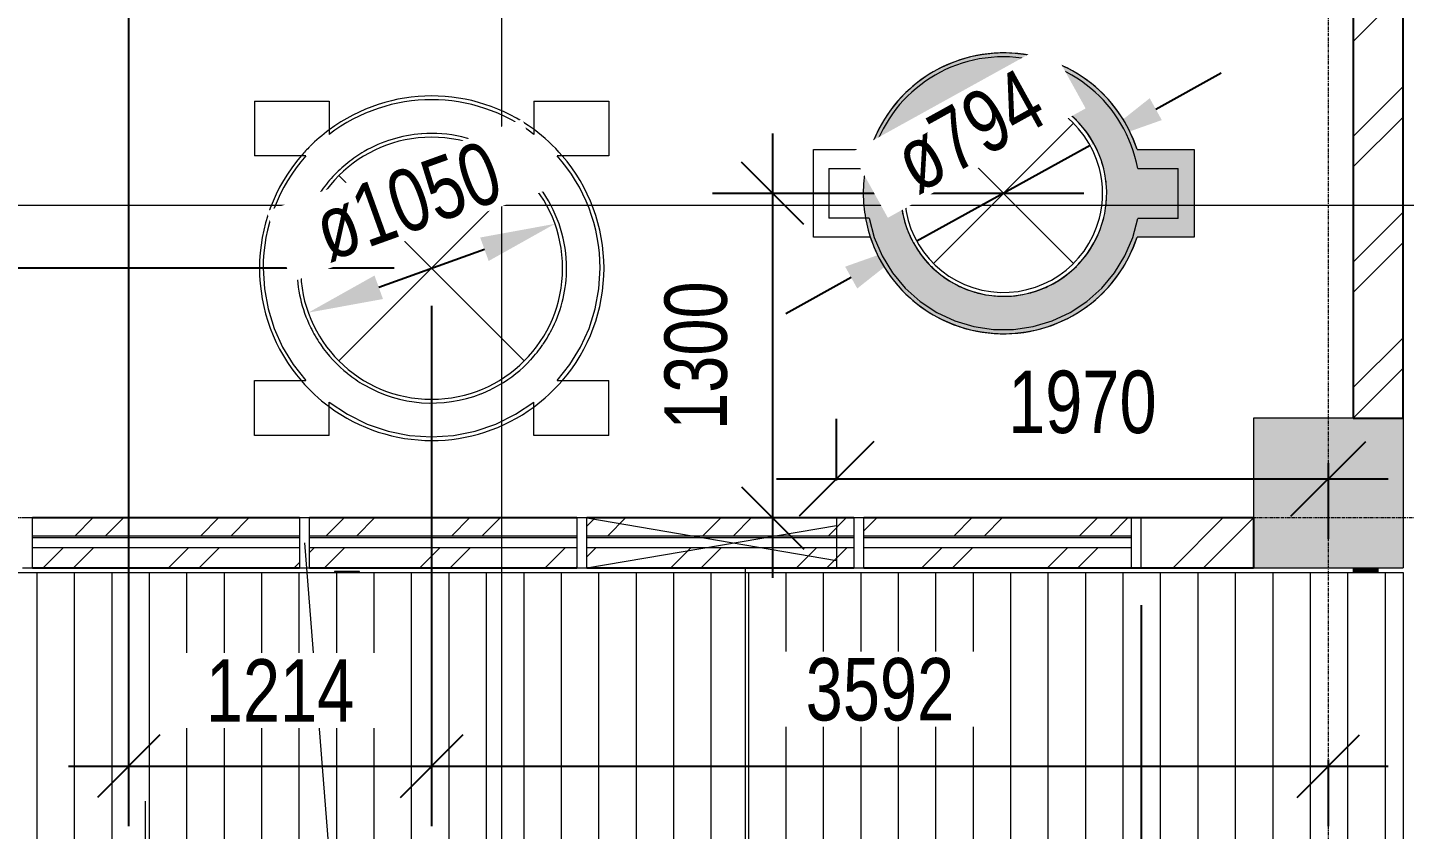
# Model space of a CAD drawing. Header units: millimetres. Extents: x -29259 to 87313, y -139821 to 46728.
# Drawn here: x 6414 to 11929, y -40284 to -37072 of the extents above; entities that cross this region are included whole.
import ezdxf

# ---------------------------------------------------------------- set-up
doc = ezdxf.new("R2010")
doc.units = ezdxf.units.MM
doc.linetypes.add('Grid Line', pattern=[22.225, 12.7, -3.175, 3.175, -3.175])
doc.linetypes.add('Hidden', pattern=[7.14375, 4.7625, -2.38125])
for name, color, linetype, lineweight in [('A-ANNO-DIMS', 211, 'Continuous', 9), ('A-DETL-THIN', 151, 'Continuous', 9), ('A-FLOR', 192, 'Continuous', 9), ('A-GLAZ', 151, 'Continuous', 9), ('A-GLAZ-IDEN', 152, 'Continuous', 9), ('A-ROOF', 132, 'Continuous', 9), ('A-ROOF-PATT', 132, 'Continuous', 9), ('A-WALL', 113, 'Continuous', 18), ('A-WALL-PATT', 111, 'Continuous', 18), ('G-ANNO-SYMB', 111, 'Continuous', 9), ('G-ANNO-TEXT', 231, 'Continuous', 9), ('S-BEAM', 12, 'Continuous', 9), ('S-COLS', 52, 'Continuous', 18), ('S-GRID', 8, 'Continuous', 9)]:
    doc.layers.add(name, color=color, linetype=linetype, lineweight=lineweight)
doc.styles.add('Century Gothic_1', font='GOTHIC.TTF', dxfattribs={"width": 0.8, "height": 250})
doc.dimstyles.new('Diagonal_-_2_5mm_Century_Gothic', dxfattribs={"dimscale": 304.8, "dimtxt": 261.042067, "dimasz": 0.984252, "dimexe": 0.787402, "dimexo": 0.492126, "dimgap": 0.574147, "dimtad": 1, "dimdec": 0, "dimzin": 0, "dimdsep": 46, "dimtxsty": 'Century Gothic_1', "dimblk1": 'OBLIQUE', "dimblk2": 'OBLIQUE', "dimsah": 1, "dimcen": 0.09, "dimdle": 0.787402, "dimazin": 0, "dimtfac": 1, "dimtdec": 4, "dimtix": 1, "dimtmove": 0, "dimatfit": 3, "dimfxl": 1, "dimtvp": 1, "dimtfill": 1, "dimtolj": 1, "dimtzin": 0, "dimarcsym": 2})
doc.dimstyles.new('Diagonal_-_2_5mm_Century_Gothic__T', dxfattribs={"dimscale": 304.8, "dimtxt": 261.042067, "dimasz": 0.82021, "dimexe": 0.787402, "dimexo": 0.492126, "dimgap": 0.574147, "dimtad": 1, "dimdec": 0, "dimzin": 0, "dimdsep": 46, "dimtxsty": 'Century Gothic_1', "dimblk1": 'OBLIQUE', "dimblk2": 'OBLIQUE', "dimsah": 1, "dimcen": 0.09, "dimdle": 0.787402, "dimazin": 0, "dimtfac": 1, "dimtdec": 4, "dimtix": 1, "dimtmove": 0, "dimatfit": 3, "dimfxl": 1, "dimtvp": 1, "dimtfill": 1, "dimtolj": 1, "dimtzin": 0, "dimarcsym": 2})
doc.dimstyles.new('Diameter_-_2_5mm_Century_Gothic', dxfattribs={"dimscale": 304.8, "dimtxt": 261.042067, "dimasz": 0.984252, "dimexe": 0.787402, "dimexo": 0, "dimgap": 0.492126, "dimtad": 1, "dimjust": 3, "dimdec": 0, "dimzin": 0, "dimdsep": 46, "dimtxsty": 'Century Gothic_1', "dimsah": 1, "dimcen": 0.09, "dimdle": 0.787402, "dimazin": 0, "dimtfac": 1, "dimtdec": 4, "dimtix": 1, "dimtmove": 0, "dimatfit": 2, "dimfxl": 1, "dimtvp": 1, "dimtfill": 1, "dimtolj": 1, "dimtzin": 0, "dimarcsym": 2})
pattern_1 = [(45, (-2376.15, -39035.9), (-251.447, 251.447), []), (45, (-2376.15, -38654.9), (-251.447, 251.447), [])]

# ---------------------------------------------------------------- blocks, each defined once
blk = doc.blocks.new('B - ISMB200-1419267-SECOND FLOOR PLAN')
at = {"layer": 'S-BEAM', "color": 250}
for p, q in [((14099.1, -200), (14099.1, -200.3)), ((14099.1, -200.3), (14099.1, -218)), ((14103.8, -200.9), (14136.7, -201.5)), ((14146.2, -202.8), (14146.2, -218)), ((14151.9, -218), (14151.9, -202.8)), ((14161.4, -201.5), (14194.3, -200.9)), ((14199.1, -200.3), (14199.1, -200)), ((14199.1, -218), (14199.1, -200.3))]:
    blk.add_line(p, q, dxfattribs=at)
for centre, major_axis, start_param, end_param in [((14104.6, -200.3), (-5.5, 0), 0, 1.43117), ((14135.2, -202.8), (11, 0), 0, 1.43117), ((14162.9, -202.8), (-11, 0), 4.852015, 6.283185), ((14193.6, -200.3), (5.5, 0), 4.852015, 6.283185)]:
    blk.add_ellipse(centre, major_axis=major_axis, ratio=0.121853, start_param=start_param, end_param=end_param, dxfattribs=at)
blk = doc.blocks.new('B - ISMB200-1419284-SECOND FLOOR PLAN')
at = {"layer": 'S-BEAM', "color": 250}
for p, q in [((10120, -214.9), (10020, -214.9)), ((10020, -214.9), (10020, -215.2)), ((10020, -215.2), (10020, -218)), ((10024.8, -215.8), (10057.7, -216.3)), ((10082.4, -216.3), (10115.3, -215.8)), ((10120, -215.2), (10120, -214.9)), ((10120, -218), (10120, -215.2))]:
    blk.add_line(p, q, dxfattribs=at)
for centre, major_axis, start_param, end_param in [((10025.5, -215.2), (5.5, 0), 3.141593, 4.572763), ((10056.2, -217.6), (11, 0), 0, 1.43117), ((10083.9, -217.6), (-11, 0), 4.852015, 6.283185), ((10114.5, -215.2), (5.5, 0), 4.852015, 6.283185)]:
    blk.add_ellipse(centre, major_axis=major_axis, ratio=0.114559, start_param=start_param, end_param=end_param, dxfattribs=at)
blk = doc.blocks.new('Roaster Building_ST_RVT2022_detached_rvt-1-SECOND FLOOR PLAN')
at = {"layer": 'S-COLS', "lineweight": 5}
blk.add_hatch(color=8, dxfattribs=at).paths.add_polyline_path([(14285.1, -200), (14300, -200), (14300, 400), (13700, 400), (13700, -200), (14083.7, -200)])
at = {"layer": 'A-FLOR', "color": 47}
for start, end in [(92.4969, 96.6418), (82.5047, 86.7705), (112.4811, 116.4126), (102.489, 106.5212), (72.5922, 76.905), (62.5205, 67.0438), (132.4654, 136.2626), (122.5136, 126.3223), (52.5283, 57.186), (42.7399, 47.3307), (142.4575, 146.2597), (32.5441, 37.4774), (152.4496, 156.3818), (22.5668, 27.5504), (162.484, 166.8788), (12.5461, 17.516), (172.5047, 177.4746), (2.5254, 7.4953), (182.5254, 187.4953), (352.5047, 357.4746), (193.1212, 197.516), (342.484, 347.4539), (203.6182, 207.5504), (332.4496, 336.3257), (336.4828, 337.4332), (213.7403, 217.5425), (322.5226, 327.4559), (223.7374, 227.5346), (312.6693, 317.4638), (233.6777, 237.5182), (302.814, 307.4717), (243.5874, 247.5189), (253.4788, 257.511), (263.3582, 267.5031), (273.2295, 277.4953), (283.095, 287.3829), (292.9562, 297.4795)]:
    blk.add_arc((12700, 1300), 412.5, start, end, dxfattribs=at)
at = {"layer": 'A-WALL', "color": 250, "lineweight": 9}
for p, q in [((11937.5, 1475), (12165.4, 1475)), ((11937.5, 1125), (11937.5, 1475)), ((13234.6, 1475), (13462.5, 1475)), ((13462.5, 1475), (13462.5, 1125)), ((12165.4, 1125), (11937.5, 1125)), ((13462.5, 1125), (13234.6, 1125))]:
    blk.add_line(p, q, dxfattribs=at)
for centre, radius, start, end in [((12700, 1300), 562.5, 18.1262, 161.8738), ((10409, 1000), 690, 53.5764, 126.5554), ((10409, 1000), 690, 139.208, 180), ((10409, 1000), 690, 360, 40.792), ((12700, 1300), 562.5, 198.1262, 341.8738), ((10409, 1000), 690, 180, 220.8096), ((10409, 1000), 690, 319.1865, 360), ((10409, 1000), 690, 233.4446, 306.4236)]:
    blk.add_arc(centre, radius, start, end, dxfattribs=at)
at = {"layer": 'A-WALL', "color": 47, "lineweight": 9}
for centre, radius, start, end in [((12700, 1300), 412.5, 45.1435, 154.8973), ((10409, 1000), 690, 126.5554, 134.9482), ((10409, 1000), 690, 40.792, 53.5764), ((12700, 1300), 412.5, 25.1027, 45.0711), ((10409, 1000), 540, 94.2857, 120), ((10409, 1000), 540, 60, 94.2446), ((10409, 1000), 690, 135, 139.208), ((10409, 1000), 540, 120.1402, 128.4888), ((10409, 1000), 540, 42.8571, 59.9779), ((12700, 1300), 412.5, 154.8973, 205.1027), ((12700, 1300), 412.5, 336.3648, 25.1027), ((10409, 1000), 540, 128.5714, 137.1429), ((10409, 1000), 540, 137.1429, 145.6947), ((10409, 1000), 540, 34.3892, 42.7607), ((10409, 1000), 540, 145.7143, 180), ((10409, 1000), 540, 0, 34.2857), ((12700, 1300), 412.5, 205.1027, 314.8401), ((12700, 1300), 412.5, 314.9289, 334.8973), ((12700, 1300), 412.5, 334.8973, 336.273), ((10409, 1000), 540, 180.0103, 205.9514), ((10409, 1000), 540, 333.9667, 359.9897), ((10409, 1000), 540, 206.0552, 214.2857), ((10409, 1000), 540, 325.7143, 333.9448), ((10409, 1000), 540, 214.3213, 231.4286), ((10409, 1000), 540, 317.2228, 325.5941), ((10409, 1000), 540, 300, 317.1429), ((10409, 1000), 540, 231.5228, 239.9542), ((10409, 1000), 690, 220.8096, 233.4446), ((10409, 1000), 540, 240, 291.4286), ((10409, 1000), 540, 291.488, 299.9238), ((10409, 1000), 690, 306.4236, 319.1865)]:
    blk.add_arc(centre, radius, start, end, dxfattribs=at)
at = {"layer": 'S-COLS', "color": 250, "lineweight": 9}
for p, q in [((14300, 400), (13700, 400)), ((13700, 400), (13700, -200)), ((14300, 400), (14300, -200)), ((13700, -200), (14300, -200))]:
    blk.add_line(p, q, dxfattribs=at)
at = {"layer": 'S-BEAM', "color": 250, "lineweight": 9}
for name in ['B - ISMB200-1419284-SECOND FLOOR PLAN', 'B - ISMB200-1419267-SECOND FLOOR PLAN']:
    blk.add_blockref(name, (0, 0), dxfattribs=at)
blk = doc.blocks.new('B - ISMB200-V1-SECOND FLOOR PLAN')
at = {"layer": 'S-BEAM', "lineweight": 18}
for points in [[(14099.1, -218), (14103.8, -218), (14103.8, -200.9), (14099.1, -200.3), (14099.1, -210.4)], [(14103.8, -218), (14136.7, -218), (14136.7, -201.5), (14103.8, -201.6), (14103.8, -210.4)], [(14146.2, -218), (14145.9, -202.5), (14141.6, -201.7), (14136.7, -201.7), (14136.7, -218), (14145.9, -218)], [(14161.4, -218), (14161.4, -201.5), (14151.9, -202.8), (14152.2, -218), (14161.4, -218)], [(14194.3, -218), (14194.3, -200.9), (14161.4, -201.5), (14161.4, -218)], [(14198.9, -218), (14199.1, -218), (14198.4, -200.6), (14194.3, -200.9), (14194.3, -218), (14198.9, -218)]]:
    blk.add_hatch(color=130, dxfattribs=at).paths.add_polyline_path(points)
h = blk.add_hatch(color=130, dxfattribs=at)
h.paths.add_polyline_path([(14151.9, -218), (14151.9, -202.8), (14146.2, -202.8), (14146.2, -218), (14150.8, -218)])
h.paths.add_polyline_path([(14136.7, -201.5), (14194.3, -200.9), (14199.1, -200), (14103.8, -200.9)])
at = {"layer": 'S-BEAM', "color": 255, "lineweight": 18}
for p, q in [((14099.1, -200), (14099.1, -200.3)), ((14099.1, -200.3), (14099.1, -218)), ((14103.8, -200.9), (14136.7, -201.5)), ((14146.2, -202.8), (14146.2, -218)), ((14151.9, -218), (14151.9, -202.8)), ((14161.4, -201.5), (14194.3, -200.9)), ((14199.1, -200.3), (14199.1, -200)), ((14199.1, -218), (14199.1, -200.3))]:
    blk.add_line(p, q, dxfattribs=at)
for centre, major_axis, start_param, end_param in [((14104.6, -200.3), (-5.5, 0), 0, 1.43117), ((14135.2, -202.8), (11, 0), 0, 1.43117), ((14162.9, -202.8), (-11, 0), 4.852015, 6.283185), ((14193.6, -200.3), (5.5, 0), 4.852015, 6.283185)]:
    blk.add_ellipse(centre, major_axis=major_axis, ratio=0.121853, start_param=start_param, end_param=end_param, dxfattribs=at)
blk = doc.blocks.new('Roaster Building_ST_RVT2022 _SST__rvt-1-SECOND FLOOR PLAN')
at = {"layer": 'A-FLOR', "lineweight": 5}
h = blk.add_hatch(color=10, dxfattribs=at)
h.paths.add_polyline_path([(12674.2, 889.1), (12674.2, 889.8), (12671.6, 889.1)])
h.paths.add_polyline_path([(12723.1, 889.5), (12749.4, 891.4), (12740.3, 891), (12733.3, 890.4)])
h.paths.add_polyline_path([(12793.1, 899.5), (12817.8, 905.6), (12811.6, 904.5), (12800.5, 901.5)])
h.paths.add_polyline_path([(12860.3, 921.4), (12881.9, 930.6), (12877.7, 929.4), (12870.4, 926)])
h.paths.add_polyline_path([(12922.8, 954.4), (12941.6, 966.3), (12941.6, 967.5), (12933.5, 961.9)])
h.paths.add_polyline_path([(12978.7, 997.6), (12996.6, 1014.3), (12994.4, 1013.2), (12985.5, 1004.4)])
h.paths.add_polyline_path([(13026.4, 1049.7), (13040.1, 1067.3), (13039.3, 1068.1), (13027.8, 1051.8)])
h.paths.add_polyline_path([(13064.7, 1109.7), (13074.2, 1126.9), (13076.5, 1135), (13070.7, 1122.7)])
h.paths.add_polyline_path([(13092.2, 1176.2), (13098.3, 1192.8), (13098.3, 1198.9), (13094.5, 1184.5)])
h.paths.add_polyline_path([(13107.8, 1246.3), (13110.9, 1266.2), (13110.9, 1281.9), (13108.1, 1249.6)])
h.paths.add_polyline_path([(13110.9, 1318.1), (13110.1, 1340.8), (13107.8, 1353.7), (13109.6, 1333.5)])
h.paths.add_polyline_path([(13101.5, 1389.3), (13097.9, 1408.4), (13094.5, 1415.5), (13098.7, 1399.8)])
h.paths.add_polyline_path([(13079.8, 1457.8), (13072.4, 1477), (13064.7, 1490.3), (13077.3, 1463.3)])
h.paths.add_polyline_path([(13046.7, 1521.2), (13034.5, 1540.5), (13034.5, 1538.7), (13046.1, 1522.1)])
h.paths.add_polyline_path([(13003.1, 1578), (12990.8, 1592), (12989.1, 1592), (13002.1, 1579.1)])
h.paths.add_polyline_path([(12950.3, 1626.4), (12935, 1638.3), (12936.3, 1636.2), (12944.7, 1630.3)])
h.paths.add_polyline_path([(12889.8, 1664.9), (12872.3, 1674), (12875.6, 1671.5), (12886.5, 1666.4)])
h.paths.add_polyline_path([(12823.6, 1692.3), (12806.5, 1697.7), (12811.6, 1695.5), (12823.5, 1692.3)])
h.paths.add_polyline_path([(12753.7, 1707.8), (12735.9, 1710), (12738.9, 1709.1), (12749.4, 1708.2)])
h.paths.add_polyline_path([(9194, 2195), (9212.3, 2196.5), (9175.7, 2196.5)])
h.paths.add_polyline_path([(9137.8, 2199.7), (9109.3, 2203.8), (9119, 2201.3)])
h.paths.add_polyline_path([(9250.2, 2199.7), (9269, 2201.3), (9276.2, 2204.1), (9251.2, 2199.9)])
h.paths.add_polyline_path([(9323.1, 2215.2), (9346.4, 2222), (9345.5, 2222.9), (9337.1, 2220)])
h.paths.add_polyline_path([(9064.9, 2215.2), (9039.7, 2222.9), (9049.8, 2219)])
h.paths.add_polyline_path([(9392.5, 2242.5), (9410.5, 2250.5), (9424.8, 2260), (9398.1, 2245.5)])
h.paths.add_polyline_path([(8995.5, 2242.5), (8963.2, 2260), (8977.5, 2250.5), (8992.8, 2243.7)])
h.paths.add_polyline_path([(9456.4, 2281), (9473.2, 2292.1), (9485.4, 2303.5), (9470.7, 2292.1)])
h.paths.add_polyline_path([(8931.6, 2281), (8902.6, 2303.5), (8914.8, 2292.1)])
h.paths.add_polyline_path([(8874.9, 2329.5), (8856.3, 2348.2), (8859.9, 2343.5)])
h.paths.add_polyline_path([(9513.1, 2329.5), (9531.7, 2348.2), (9530.3, 2348.2), (9526, 2343.5)])
h.paths.add_polyline_path([(8827.1, 2386.7), (8810.8, 2410.3), (8814.4, 2403.4), (8824, 2390.7)])
h.paths.add_polyline_path([(9560.9, 2386.7), (9576, 2407.9), (9574.3, 2407.2), (9563.6, 2390.7)])
h.paths.add_polyline_path([(9598.6, 2451), (9608.6, 2470), (9613.6, 2485.1), (9605.3, 2466.2)])
h.paths.add_polyline_path([(8789.4, 2451), (8774.4, 2485.1), (8781.4, 2466.2)])
h.paths.add_polyline_path([(9624.5, 2518), (9631.1, 2538.2), (9631.1, 2544.4), (9629.6, 2538.2)])
h.paths.add_polyline_path([(8763.5, 2518), (8754.1, 2555.2), (8756.9, 2538.2), (8762.8, 2520.3)])
h.paths.add_polyline_path([(8748.6, 2589.4), (8745.4, 2627.7), (8745.4, 2609.1)])
h.paths.add_polyline_path([(9639.4, 2589.4), (9642.6, 2609.1), (9642.6, 2627.7), (9641, 2609.1)])
h.paths.add_polyline_path([(9642.6, 2662.3), (9642.6, 2680.9), (9639.4, 2700.6), (9641.2, 2679.3)])
h.paths.add_polyline_path([(8745.4, 2662.3), (8748.6, 2700.6), (8745.4, 2680.9)])
h.paths.add_polyline_path([(8754.1, 2734.8), (8762.8, 2769.7), (8756.5, 2749.7)])
h.paths.add_polyline_path([(9633.9, 2734.8), (9631.1, 2751.8), (9624.5, 2772), (9631.1, 2745.6)])
h.paths.add_polyline_path([(9613.6, 2804.9), (9608.6, 2820), (9603, 2829.1), (9608.6, 2816.3)])
h.paths.add_polyline_path([(8774.4, 2804.9), (8789.4, 2839), (8779.4, 2820)])
h.paths.add_polyline_path([(9581, 2872.6), (9573.6, 2886.6), (9563.6, 2899.3), (9574.3, 2882.8)])
h.paths.add_polyline_path([(8807, 2872.6), (8824, 2899.3), (8814.4, 2886.6), (8810.8, 2879.7)])
h.paths.add_polyline_path([(8850.1, 2933.6), (8866.7, 2952.8), (8859.9, 2946.5), (8850.4, 2934)])
h.paths.add_polyline_path([(9537.9, 2933.6), (9528.1, 2946.5), (9520.2, 2952.8), (9535.3, 2936.5)])
h.paths.add_polyline_path([(8902.6, 2986.5), (8931.4, 3008.9), (8914.8, 2997.9)])
h.paths.add_polyline_path([(9485.4, 2986.5), (9473.2, 2997.9), (9464.9, 3002.4), (9473.2, 2996)])
h.paths.add_polyline_path([(8963.2, 3030), (8984.4, 3042.6), (8977.5, 3039.5)])
h.paths.add_polyline_path([(9424.8, 3030), (9407.6, 3040.8), (9404.9, 3040.8), (9410.5, 3037.7)])
h.paths.add_polyline_path([(9357.8, 3062.9), (9341.8, 3070), (9323.1, 3074.8), (9357.7, 3062.9)])
h.paths.add_polyline_path([(9030.2, 3062.9), (9064.9, 3074.8), (9046.2, 3070), (9035.8, 3065.4)])
h.paths.add_polyline_path([(9101.7, 3084.3), (9137.8, 3090.3), (9119, 3088.7), (9109.3, 3086.2)])
h.paths.add_polyline_path([(9286.3, 3084.3), (9269, 3088.7), (9259.6, 3088.7), (9278.7, 3085.5)])
h.paths.add_polyline_path([(9175.7, 3093.5), (9212.3, 3093.5), (9194, 3095)])
h.paths.add_polyline_path([(9919.5, 3176), (9924.6, 3176.5), (9924.6, 4425), (9919.5, 4424.5), (9919.5, 3177.5)])
h.paths.add_polyline_path([(7867.5, 3893.7), (7881.2, 3926.1), (7879.8, 3925), (7871.6, 3904.2)])
h.paths.add_polyline_path([(6849.3, 3961.6), (6838.7, 4008), (6840.6, 3993.8)])
h.paths.add_polyline_path([(7890.7, 3961.6), (7899.4, 3993.8), (7899.4, 3999.7), (7898.1, 3993.8)])
h.paths.add_polyline_path([(6834.6, 4038.6), (6831.2, 4084.3), (6831.2, 4064.4)])
h.paths.add_polyline_path([(7905.4, 4038.6), (7908.8, 4064.4), (7908.8, 4084.3), (7907.3, 4064.4)])
h.paths.add_polyline_path([(7908.8, 4115.7), (7908.8, 4135.6), (7905.4, 4161.4), (7907.4, 4134.1)])
h.paths.add_polyline_path([(6831.2, 4115.7), (6834.6, 4161.4), (6831.2, 4135.6)])
h.paths.add_polyline_path([(6838.7, 4192), (6849.3, 4238.4), (6840.6, 4206.2)])
h.paths.add_polyline_path([(7901.3, 4192), (7899.4, 4206.2), (7890.7, 4238.4), (7899.4, 4200.3)])
h.paths.add_polyline_path([(7883.2, 4266.3), (7880.9, 4275), (7880.9, 4272.3)])
h.paths.add_polyline_path([(7852.9, 4340.6), (7850, 4347.4), (7850, 4345.6)])
h.paths.add_polyline_path([(7812.3, 4409.1), (7803.8, 4420.8), (7811.8, 4409.7)])
h.paths.add_polyline_path([(7761.9, 4470.9), (7754.8, 4478.3), (7761.4, 4471.4)])
h.paths.add_polyline_path([(7703.1, 4524.6), (7697.3, 4529.2), (7702.6, 4525)])
h.paths.add_polyline_path([(7636.9, 4569.1), (7632.5, 4571.8), (7636.5, 4569.3)])
h.paths.add_polyline_path([(7565, 4603.4), (7556, 4606.5), (7564.6, 4603.5)])
h.paths.add_polyline_path([(7488.7, 4626.7), (7486.9, 4627.2), (7488.5, 4626.7)])
h.paths.add_polyline_path([(11869.6, 7162.1), (11912.3, 7162.2), (11911.9, 8162), (11909.6, 8162), (11909.5, 7164.9), (10812.4, 7164.9), (10812.4, 7162.1), (11762.3, 7162.1)])
h.paths.add_polyline_path([(8334.5, 9575.7), (8333.3, 9582.1), (8333.3, 9579.7)])
h.paths.add_polyline_path([(8312.4, 9639.2), (8305, 9657.3), (8303.7, 9657.3), (8308.5, 9647.3)])
h.paths.add_polyline_path([(8283.9, 9693.5), (8273.6, 9710), (8259.8, 9727.5), (8276.5, 9703.7)])
h.paths.add_polyline_path([(8246.7, 9744.4), (8240.9, 9750.9), (8244.4, 9746.6)])
h.paths.add_polyline_path([(8119.1, 9990.6), (8144.5, 10002.4), (8152.5, 10009.1), (8138.9, 10001.6)])
at = {"layer": 'A-WALL', "lineweight": 9}
h = blk.add_hatch(color=50, dxfattribs=at)
h.paths.add_polyline_path([(12154.4, 1350.1), (12154.4, 1350.1), (12154.4, 1350.1)])
h.paths.add_polyline_path([(12287.5, 1300), (12293.6, 1370.1), (12310.8, 1436.8), (12342.9, 1505.6), (12381.9, 1562), (12431.5, 1612.5), (12485, 1651.7), (12546.2, 1682.6), (12615.4, 1703.3), (12682.1, 1711.9), (12749.4, 1709.5), (12823.4, 1693.1), (12887, 1667.2), (12945.4, 1631.1), (12997, 1585.8), (13040.4, 1532.5), (13073.5, 1475), (13217, 1475), (13216.4, 1477), (13185.1, 1550.4), (13143.5, 1618.5), (13092.5, 1679.7), (13028, 1736.2), (12965, 1777.6), (12890.5, 1811.9), (12811.6, 1834.6), (12737.8, 1845.3), (12655.7, 1844.8), (12574.6, 1832.1), (12503.8, 1810.8), (12428.5, 1775), (12360.6, 1729), (12305.5, 1679.8), (12254.4, 1618.5), (12212.8, 1550.4), (12181.5, 1477), (12161.3, 1399.9), (12147.5, 1399.9), (12143.7, 1383.3), (12137.5, 1300), (12152, 1300), (12152, 1300), (12271.5, 1300)])
for points in [[(12161.3, 1399.9), (12181.5, 1477), (12212.8, 1550.4), (12254.4, 1618.5), (12305.5, 1679.8), (12369.9, 1736.2), (12431.5, 1776.9), (12503.8, 1810.8), (12580.2, 1833.7), (12659.1, 1845.3), (12738.9, 1845.3), (12819, 1833.4), (12897.5, 1809.2), (12971.4, 1773.6), (13033.5, 1732.5), (13094.3, 1677.5), (13146.2, 1614), (13188.1, 1543.5), (13217, 1475), (13234.6, 1475), (13202.8, 1552.3), (13159.8, 1624), (13106.8, 1688.5), (13044.7, 1744.5), (12975.1, 1790.7), (12894.2, 1827.5), (12815.2, 1850.3), (12736.5, 1861.3), (12652.9, 1860.5), (12570.4, 1847.4), (12490.7, 1822.1), (12415.7, 1785.4), (12341.7, 1733), (12285.2, 1679.8), (12234.1, 1615.2), (12192.5, 1542.7), (12161.3, 1460.7), (12147.5, 1399.9), (12154.4, 1399.9)], [(12736.5, 738.7), (12819.2, 750.3), (12899.3, 774), (12975.1, 809.3), (13044.7, 855.5), (13106.8, 911.5), (13162.9, 981.2), (13203.4, 1049.3), (13234.6, 1125), (13217, 1125), (13216.4, 1122.7), (13185.1, 1049.3), (13143.5, 981.2), (13092.4, 919.9), (13033, 866.7), (12965.1, 822.2), (12890.6, 787.9), (12811.8, 765.1), (12737.7, 754.4), (12655.6, 754.9), (12574.5, 767.7), (12503.7, 789), (12428.3, 824.9), (12360.4, 870.9), (12305.5, 920), (12254.4, 981.3), (12212.8, 1049.3), (12181.5, 1122.7), (12161.1, 1199.9), (12147.5, 1199.9), (12162.2, 1135.2), (12192.5, 1057.3), (12236.9, 981.3), (12285.9, 919.3), (12353.1, 857.9), (12415.7, 814.6), (12493, 777.2), (12570.4, 752.6), (12659.1, 739.4), (12682.1, 739.2)]]:
    blk.add_hatch(color=50, dxfattribs=at).paths.add_polyline_path(points)
at = {"layer": 'A-WALL', "lineweight": 5}
for points in [[(13216.4, 1125), (13217, 1125), (13236.7, 1199.8), (13398.9, 1199.8), (13398.9, 1399.8), (13236.7, 1399.9), (13216.4, 1475), (13073.5, 1475), (13098.3, 1407.2), (13110.9, 1333.5), (13110, 1258.9), (13097.8, 1191.3), (13073.5, 1125), (13212.4, 1125)], [(13398.9, 1125), (13462.5, 1125), (13462.5, 1475), (13217, 1475), (13236.7, 1399.8), (13398.9, 1399.8), (13398.9, 1199.8), (13236.7, 1199.8), (13217, 1125), (13278.3, 1125)]]:
    blk.add_hatch(color=10, dxfattribs=at).paths.add_polyline_path(points)
at = {"layer": 'A-WALL', "lineweight": 9}
h = blk.add_hatch(color=50, dxfattribs=at)
h.paths.add_polyline_path([(12737.7, 754.4), (12738.8, 754.4), (12819, 766.3), (12897.5, 790.5), (12971.5, 826.1), (13033.6, 867.3), (13094.5, 922.4), (13146.4, 985.9), (13188.2, 1056.4), (13216.4, 1125), (13073.5, 1125), (13038.8, 1064.7), (12990.7, 1007.9), (12938.4, 963.7), (12875.6, 927.3), (12815.2, 904.1), (12748.3, 890.4), (12674.2, 888.7), (12604, 899.3), (12539, 920.7), (12478.4, 952.5), (12423.9, 993.9), (12377, 1043.8), (12338.9, 1100.8), (12309.7, 1167.6), (12293.1, 1234.4), (12287.5, 1300), (12152, 1299.9), (12152, 1299.9), (12137.5, 1299.9), (12143.7, 1216.7), (12147.5, 1199.9), (12161.3, 1199.9), (12181.5, 1122.7), (12212.8, 1049.3), (12254.4, 981.3), (12305.5, 920), (12364.9, 866.8), (12431.5, 822.8), (12503.7, 789), (12580.1, 766), (12659.1, 754.4), (12730.5, 754.4)])
h.paths.add_polyline_path([(12154.3, 1249.6), (12154.3, 1249.7), (12154.3, 1249.7)])
at = {"layer": 'S-COLS', "lineweight": 5}
blk.add_hatch(color=8, dxfattribs=at).paths.add_polyline_path([(14285.1, -200), (14300, -200), (14300, 400), (13700, 400), (13700, -200), (14083.7, -200)])
at = {"layer": 'A-FLOR', "color": 255, "lineweight": 18}
for start, end in [(92.4969, 96.6418), (82.5047, 86.7705), (112.4811, 116.4126), (102.489, 106.5212), (72.5922, 76.905), (62.5205, 67.0438), (132.4654, 136.2626), (122.5136, 126.3223), (52.5283, 57.186), (42.7399, 47.3307), (142.4575, 146.2597), (32.5441, 37.4774), (152.4496, 156.3818), (22.5668, 27.5504), (162.484, 166.8788), (12.5461, 17.516), (172.5047, 177.4746), (2.5254, 7.4953), (182.5254, 187.4953), (352.5047, 357.4746), (193.1212, 197.516), (342.484, 347.4539), (203.6182, 207.5504), (332.4496, 336.3257), (336.4828, 337.4332), (213.7403, 217.5425), (322.5226, 327.4559), (223.7374, 227.5346), (312.6693, 317.4638), (233.6777, 237.5182), (302.814, 307.4717), (243.5874, 247.5189), (253.4788, 257.511), (263.3582, 267.5031), (273.2295, 277.4953), (283.095, 287.3829), (292.9562, 297.4795)]:
    blk.add_arc((12700, 1300), 412.5, start, end, dxfattribs=at)
at = {"layer": 'A-WALL', "color": 255}
for p, q in [((13234.6, 1475), (13462.5, 1475)), ((13462.5, 1475), (13462.5, 1125)), ((13462.5, 1125), (13234.6, 1125))]:
    blk.add_line(p, q, dxfattribs=at)
for radius, start, end in [(562.5, 18.1262, 169.7515), (412.5, 92.8703, 160.6378), (412.5, 83.2755, 92.8151), (412.5, 25.1027, 83.1892), (412.5, 160.6789, 170.2099), (412.5, 336.3648, 25.1027), (562.5, 169.7515, 180), (412.5, 170.3189, 180), (562.5, 180, 190.2755), (412.5, 180.0203, 189.6811), (412.5, 189.8284, 199.3586), (562.5, 190.2755, 341.8738), (412.5, 199.3622, 208.889), (412.5, 276.8108, 334.8973), (412.5, 334.8973, 336.273), (412.5, 209.0432, 267.1297), (412.5, 267.1884, 276.7243)]:
    blk.add_arc((12700, 1300), radius, start, end, dxfattribs=at)
at = {"layer": 'S-COLS', "color": 250, "lineweight": 9}
for p, q in [((14300, 400), (13700, 400)), ((13700, 400), (13700, -200)), ((14300, 400), (14300, -200)), ((13700, -200), (14300, -200))]:
    blk.add_line(p, q, dxfattribs=at)
at = {"layer": 'S-BEAM', "color": 250, "linetype": 'Hidden', "lineweight": 9}
blk.add_blockref('B - ISMB200-V1-SECOND FLOOR PLAN', (0, 0), dxfattribs=at)
blk = doc.blocks.new('Roofs 1 - Roofs 1-615606-SECOND FLOOR PLAN')
at = {"layer": 'A-ROOF-PATT'}
h = blk.add_hatch(dxfattribs=at)
h.set_pattern_fill('FP_2', color=256, style=0, pattern_type=2)
h.set_pattern_definition([(90, (2.25, -854.63), (-150, 9e-15), [])])
h.paths.add_polyline_path([(-300, -3996.1), (14300, -3996.1), (14300, -218), (-300, -218), (-300, -2123.1), (-82.3, -2211.6), (-300, -2300), (-300, -3955.1)])
at = {"layer": 'A-ROOF'}
for p, q in [((-300, -218), (14300, -218)), ((14300, -218), (14300, -3996.1))]:
    blk.add_line(p, q, dxfattribs=at)
blk = doc.blocks.new('LTTS_Louver_6700x1000 mm - LTTS_Louver_6700x1650 mm-981318-SECOND FLOOR PLAN')
at = {"layer": 'A-GLAZ'}
for p, q in [((-1130, -100), (-1090, -100)), ((-20, -100), (20, -100)), ((1090, -100), (1130, -100)), ((2200, -100), (2240, -100)), ((3310, -100), (3350, -100))]:
    blk.add_line(p, q, dxfattribs=at)
blk = doc.blocks.new('LTTS_Louver_6700x1000 mm - LTTS_Louver_6700x2200 mm-981991-SECOND FLOOR PLAN')
at = {"layer": 'A-GLAZ'}
for p, q in [((-3350, 100), (-3350, -100)), ((-3310, 100), (-3350, 100)), ((-3310, -100), (-3310, 100)), ((-2200, 100), (-2240, 100)), ((-2240, 100), (-2240, -100)), ((-2200, -100), (-2200, 100)), ((-1090, 100), (-1130, 100)), ((-1130, 100), (-1130, -100)), ((-1090, -100), (-1090, 100)), ((20, 100), (-20, 100)), ((-20, 100), (-20, -100)), ((20, -100), (20, 100)), ((1130, 100), (1090, 100)), ((1090, 100), (1090, -100)), ((-3310, -20), (-3310, 20)), ((-3310, 20), (-2240, 20)), ((-2200, 20), (-1130, 20)), ((-1090, 20), (-20, 20)), ((20, 20), (1090, 20)), ((-3310, -28.7), (-3310, -20)), ((-3310, -20), (-2240, -20)), ((-2240, -28.7), (-3310, -28.7)), ((-2200, -20), (-1130, -20)), ((-1130, -28.7), (-2200, -28.7)), ((-1090, -20), (-20, -20)), ((-20, -28.7), (-1090, -28.7)), ((20, -20), (1090, -20)), ((1090, -28.7), (20, -28.7)), ((-3350, -100), (-3310, -100)), ((-2240, -100), (-2200, -100)), ((-1130, -100), (-1090, -100)), ((-20, -100), (20, -100)), ((1090, -100), (1130, -100))]:
    blk.add_line(p, q, dxfattribs=at)
blk = doc.blocks.new('_Oblique')
at = {"color": 0, "linetype": 'ByBlock', "lineweight": -2}
blk.add_line((-0.5, -0.5), (0.5, 0.5), dxfattribs=at)
blk = doc.blocks.new('*D412')
at = {"layer": 'A-ANNO-DIMS', "color": 0, "lineweight": -2, "transparency": 16777216}
for p, q in [((9397.9, -37496.1), (9397.9, -39275.9)), ((10644.8, -37736.1), (9157.9, -37736.1)), ((9424.7, -39035.9), (9157.9, -39035.9))]:
    blk.add_line(p, q, dxfattribs=at)
at = {"layer": 'Defpoints', "color": 0, "transparency": 16777216}
for p in [(10794.8, -37736.1), (9397.9, -39035.9), (9574.7, -39035.9)]:
    blk.add_point(p, dxfattribs=at)
at = {"layer": 'A-ANNO-DIMS', "color": 0, "lineweight": -2, "transparency": 16777216, "xscale": 250, "yscale": 250, "zscale": 250}
for p, rotation in [((9397.9, -37736.1), 90), ((9397.9, -39035.9), 270)]:
    blk.add_blockref('_Oblique', p, dxfattribs=dict(at, rotation=rotation))
at = {"layer": 'A-ANNO-DIMS', "color": 0, "transparency": 16777216, "insert": (9091.6, -38386), "char_height": 250, "width": 735.89, "attachment_point": 5, "rotation": 90, "style": 'Century Gothic_1', "bg_fill": 3, "box_fill_scale": 1.1, "bg_fill_color": 256, "bg_fill_true_color": 13158600, "bg_fill_transparency": 0}
blk.add_mtext('\\A1;1300', dxfattribs=at)
blk = doc.blocks.new('*D424')
at = {"layer": 'A-ANNO-DIMS', "color": 0, "lineweight": -2, "transparency": 16777216}
for p, q in [((6818.4, -36543.2), (6818.4, -40270.2)), ((8032.2, -38186), (8032.2, -40270.2)), ((6578.4, -40030.2), (8272.2, -40030.2))]:
    blk.add_line(p, q, dxfattribs=at)
at = {"layer": 'Defpoints', "color": 0, "transparency": 16777216}
for p in [(6818.4, -36393.2), (8032.2, -38036), (8032.2, -40030.2)]:
    blk.add_point(p, dxfattribs=at)
at = {"layer": 'A-ANNO-DIMS', "color": 0, "lineweight": -2, "transparency": 16777216, "xscale": 250, "yscale": 250, "zscale": 250, "rotation": 180}
blk.add_blockref('_Oblique', (6818.4, -40030.2), dxfattribs=at)
at = {"layer": 'A-ANNO-DIMS', "color": 0, "lineweight": -2, "transparency": 16777216, "xscale": 250, "yscale": 250, "zscale": 250}
blk.add_blockref('_Oblique', (8032.2, -40030.2), dxfattribs=at)
at = {"layer": 'A-ANNO-DIMS', "color": 0, "transparency": 16777216, "insert": (7425.3, -39727), "char_height": 250, "width": 735.89, "attachment_point": 5, "style": 'Century Gothic_1', "bg_fill": 3, "box_fill_scale": 1.1, "bg_fill_color": 256, "bg_fill_true_color": 13158600, "bg_fill_transparency": 0}
blk.add_mtext('\\A1;1214', dxfattribs=at)
blk = doc.blocks.new('*D425')
at = {"layer": 'A-ANNO-DIMS', "color": 0, "lineweight": -2, "transparency": 16777216}
for p, q in [((8032.2, -38186), (8032.2, -40270.2)), ((7792.2, -40030.2), (11863.8, -40030.2)), ((11623.8, -40003.4), (11623.8, -40270.2))]:
    blk.add_line(p, q, dxfattribs=at)
at = {"layer": 'Defpoints', "color": 0, "transparency": 16777216}
for p in [(8032.2, -38036), (11623.8, -39853.4), (11623.8, -40030.2)]:
    blk.add_point(p, dxfattribs=at)
at = {"layer": 'A-ANNO-DIMS', "color": 0, "lineweight": -2, "transparency": 16777216, "xscale": 250, "yscale": 250, "zscale": 250, "rotation": 180}
blk.add_blockref('_Oblique', (8032.2, -40030.2), dxfattribs=at)
at = {"layer": 'A-ANNO-DIMS', "color": 0, "lineweight": -2, "transparency": 16777216, "xscale": 250, "yscale": 250, "zscale": 250}
blk.add_blockref('_Oblique', (11623.8, -40030.2), dxfattribs=at)
at = {"layer": 'A-ANNO-DIMS', "color": 0, "transparency": 16777216, "insert": (9828, -39723.9), "char_height": 250, "width": 735.89, "attachment_point": 5, "style": 'Century Gothic_1', "bg_fill": 3, "box_fill_scale": 1.1, "bg_fill_color": 256, "bg_fill_true_color": 13158600, "bg_fill_transparency": 0}
blk.add_mtext('\\A1;3592', dxfattribs=at)
blk = doc.blocks.new('*D427')
at = {"layer": 'A-ANNO-DIMS', "color": 0, "lineweight": -2, "transparency": 16777216}
for p, q in [((5884.9, -36153.2), (5884.9, -38276)), ((6668.4, -36393.2), (5644.9, -36393.2)), ((7882.2, -38036), (5644.9, -38036))]:
    blk.add_line(p, q, dxfattribs=at)
at = {"layer": 'Defpoints', "color": 0, "transparency": 16777216}
for p in [(6818.4, -36393.2), (5884.9, -38036), (8032.2, -38036)]:
    blk.add_point(p, dxfattribs=at)
at = {"layer": 'A-ANNO-DIMS', "color": 0, "lineweight": -2, "transparency": 16777216, "xscale": 250, "yscale": 250, "zscale": 250}
for p, rotation in [((5884.9, -36393.2), 90), ((5884.9, -38036), 270)]:
    blk.add_blockref('_Oblique', p, dxfattribs=dict(at, rotation=rotation))
at = {"layer": 'A-ANNO-DIMS', "color": 0, "transparency": 16777216, "insert": (5578.6, -37214.6), "char_height": 250, "width": 735.89, "attachment_point": 5, "rotation": 90, "style": 'Century Gothic_1', "bg_fill": 3, "box_fill_scale": 1.1, "bg_fill_color": 256, "bg_fill_true_color": 13158600, "bg_fill_transparency": 0}
blk.add_mtext('\\A1;1643', dxfattribs=at)
blk = doc.blocks.new('*D428')
at = {"layer": 'A-ANNO-DIMS', "color": 0, "lineweight": -2, "transparency": 16777216}
for p, q in [((5884.9, -37796), (5884.9, -39275.9)), ((7882.2, -38036), (5644.9, -38036)), ((5911.7, -39035.9), (5644.9, -39035.9))]:
    blk.add_line(p, q, dxfattribs=at)
at = {"layer": 'Defpoints', "color": 0, "transparency": 16777216}
for p in [(8032.2, -38036), (5884.9, -39035.9), (6061.7, -39035.9)]:
    blk.add_point(p, dxfattribs=at)
at = {"layer": 'A-ANNO-DIMS', "color": 0, "lineweight": -2, "transparency": 16777216, "xscale": 250, "yscale": 250, "zscale": 250}
for p, rotation in [((5884.9, -38036), 90), ((5884.9, -39035.9), 270)]:
    blk.add_blockref('_Oblique', p, dxfattribs=dict(at, rotation=rotation))
at = {"layer": 'A-ANNO-DIMS', "color": 0, "transparency": 16777216, "insert": (5578.6, -38536), "char_height": 250, "width": 735.89, "attachment_point": 5, "rotation": 90, "style": 'Century Gothic_1', "bg_fill": 3, "box_fill_scale": 1.1, "bg_fill_color": 256, "bg_fill_true_color": 13158600, "bg_fill_transparency": 0}
blk.add_mtext('\\A1;1000', dxfattribs=at)
blk = doc.blocks.new('*D438')
at = {"layer": 'A-ANNO-DIMS', "color": 0, "lineweight": -2, "transparency": 16777216}
blk.add_line((7820.6, -38112.2), (8243.8, -37959.8), dxfattribs=at)
at = {"layer": 'A-ANNO-DIMS', "color": 0, "transparency": 16777216}
for points in [[(8226.9, -37912.8), (8260.7, -38006.9), (8526.1, -37858.2)], [(7803.6, -38065.1), (7837.5, -38159.2), (7538.3, -38213.8)]]:
    blk.add_solid(points, dxfattribs=at)
at = {"layer": 'Defpoints', "color": 0, "transparency": 16777216}
for p in [(8526.1, -37858.2), (7538.3, -38213.8)]:
    blk.add_point(p, dxfattribs=at)
at = {"layer": 'A-ANNO-DIMS', "color": 0, "transparency": 16777216, "insert": (7935.6, -37767.7), "char_height": 250, "width": 1039.196, "attachment_point": 5, "rotation": 19.7955, "style": 'Century Gothic_1', "bg_fill": 3, "box_fill_scale": 1.1, "bg_fill_color": 256, "bg_fill_true_color": 13158600, "bg_fill_transparency": 0}
blk.add_mtext('\\A1;ø1050', dxfattribs=at)
blk = doc.blocks.new('*D439')
at = {"layer": 'A-ANNO-DIMS', "color": 0, "lineweight": -2, "transparency": 16777216}
for p, q in [((10932.7, -37398.8), (11195.2, -37253.6)), ((10670.2, -37544), (9975.5, -37928.1)), ((9712.9, -38073.3), (9450.4, -38218.5))]:
    blk.add_line(p, q, dxfattribs=at)
at = {"layer": 'A-ANNO-DIMS', "color": 0, "transparency": 16777216}
for points in [[(10908.5, -37355), (10956.9, -37442.5), (10670.2, -37544)], [(9688.7, -38029.6), (9737.1, -38117.1), (9975.5, -37928.1)]]:
    blk.add_solid(points, dxfattribs=at)
at = {"layer": 'Defpoints', "color": 0, "transparency": 16777216}
blk.add_point((9975.5, -37928.1), dxfattribs=at)
at = {"layer": 'A-ANNO-DIMS', "color": 0, "transparency": 16777216, "insert": (10184.8, -37486.5), "char_height": 250, "width": 855.224, "attachment_point": 5, "rotation": 28.9427, "style": 'Century Gothic_1', "bg_fill": 3, "box_fill_scale": 1.1, "bg_fill_color": 256, "bg_fill_true_color": 13158600, "bg_fill_transparency": 0}
blk.add_mtext('\\A1;ø794', dxfattribs=at)
at = {"layer": 'Defpoints', "color": 0, "transparency": 16777216}
blk.add_point((10670.2, -37544), dxfattribs=at)
blk = doc.blocks.new('*D444')
at = {"layer": 'A-ANNO-DIMS', "color": 0, "lineweight": -2, "transparency": 16777216}
for p, q in [((10873.8, -39385.9), (10873.8, -41071)), ((11623.8, -40768.9), (11623.8, -41071)), ((10873.8, -40831), (10573.8, -40831)), ((10873.8, -40831), (11623.8, -40831)), ((11623.8, -40831), (11923.8, -40831))]:
    blk.add_line(p, q, dxfattribs=at)
at = {"layer": 'Defpoints', "color": 0, "transparency": 16777216}
for p in [(10873.8, -39235.9), (11623.8, -40618.9), (11623.8, -40831)]:
    blk.add_point(p, dxfattribs=at)
at = {"layer": 'A-ANNO-DIMS', "color": 0, "lineweight": -2, "transparency": 16777216, "xscale": 299.9999999999999, "yscale": 299.9999999999999, "zscale": 299.9999999999999}
blk.add_blockref('_Oblique', (10873.8, -40831), dxfattribs=at)
at = {"layer": 'A-ANNO-DIMS', "color": 0, "lineweight": -2, "transparency": 16777216, "xscale": 299.9999999999999, "yscale": 299.9999999999999, "zscale": 299.9999999999999, "rotation": 180}
blk.add_blockref('_Oblique', (11623.8, -40831), dxfattribs=at)
at = {"layer": 'A-ANNO-DIMS', "color": 0, "transparency": 16777216, "insert": (11248.8, -40524.7), "char_height": 250, "width": 551.918, "attachment_point": 5, "style": 'Century Gothic_1', "bg_fill": 3, "box_fill_scale": 1.1, "bg_fill_color": 256, "bg_fill_true_color": 13158600, "bg_fill_transparency": 0}
blk.add_mtext('\\A1;750', dxfattribs=at)
blk = doc.blocks.new('*D446')
at = {"layer": 'A-ANNO-DIMS', "color": 0, "lineweight": -2, "transparency": 16777216}
for p, q in [((9653.8, -38885.9), (9653.8, -38639.2)), ((11623.8, -38817.1), (11623.8, -39119.2)), ((9413.8, -38879.2), (11863.8, -38879.2))]:
    blk.add_line(p, q, dxfattribs=at)
at = {"layer": 'Defpoints', "color": 0, "transparency": 16777216}
for p in [(11623.8, -38667.1), (11623.8, -38879.2), (9653.8, -39035.9)]:
    blk.add_point(p, dxfattribs=at)
at = {"layer": 'A-ANNO-DIMS', "color": 0, "lineweight": -2, "transparency": 16777216, "xscale": 299.9999999999999, "yscale": 299.9999999999999, "zscale": 299.9999999999999, "rotation": 180}
blk.add_blockref('_Oblique', (9653.8, -38879.2), dxfattribs=at)
at = {"layer": 'A-ANNO-DIMS', "color": 0, "lineweight": -2, "transparency": 16777216, "xscale": 299.9999999999999, "yscale": 299.9999999999999, "zscale": 299.9999999999999}
blk.add_blockref('_Oblique', (11623.8, -38879.2), dxfattribs=at)
at = {"layer": 'A-ANNO-DIMS', "color": 0, "transparency": 16777216, "insert": (10638.8, -38572.9), "char_height": 250, "width": 735.89, "attachment_point": 5, "style": 'Century Gothic_1', "bg_fill": 3, "box_fill_scale": 1.1, "bg_fill_color": 256, "bg_fill_true_color": 13158600, "bg_fill_transparency": 0}
blk.add_mtext('\\A1;1970', dxfattribs=at)

msp = doc.modelspace()

# ---------------------------------------------------------------- hatches: boundary and pattern name
at = {"layer": 'A-WALL-PATT', "lineweight": 9}
h = msp.add_hatch(dxfattribs=at)
h.set_pattern_fill('FP_1', color=256, style=0, pattern_type=2)
h.set_pattern_definition(pattern_1)
h.paths.add_polyline_path([(11723.8, -38636), (11923.8, -38636), (11923.8, -34335.9), (11723.8, -34335.9), (11723.8, -38516.3)])
h = msp.add_hatch(dxfattribs=at)
h.set_pattern_fill('FP_1', color=256, style=0, pattern_type=2)
h.set_pattern_definition(pattern_1)
h.paths.add_polyline_path([(10902.1, -39235.9), (11323.8, -39235.9), (11323.8, -39035.9), (9763.8, -39035.9), (9763.8, -39107.2), (10833.8, -39107.2), (10833.8, -39155.9), (9763.8, -39155.9), (9763.8, -39235.9), (10833.8, -39235.9)])
h.paths.add_polyline_path([(9291.3, -39235.9), (9723.8, -39235.9), (9723.8, -39155.9), (8653.8, -39155.9), (8653.8, -39235.9), (9089.9, -39235.9)])
h.paths.add_polyline_path([(8485.9, -39235.9), (8613.8, -39235.9), (8613.8, -39155.9), (7543.8, -39155.9), (7543.8, -39235.9), (8284.5, -39235.9)])
h.paths.add_polyline_path([(7503.8, -39235.9), (7503.8, -39155.9), (6433.8, -39155.9), (6433.8, -39235.9), (7479.1, -39235.9)])
h.paths.add_polyline_path([(6393.8, -39235.9), (6393.8, -39155.9), (5323.8, -39155.9), (5323.8, -39235.9), (6271, -39235.9)])
h.paths.add_polyline_path([(4861.5, -39235.9), (5283.8, -39235.9), (5283.8, -39155.9), (4213.8, -39155.9), (4213.8, -39107.2), (5283.8, -39107.2), (5283.8, -39035.9), (3923.8, -39035.9), (3923.8, -39235.9), (4660.1, -39235.9)])
h.paths.add_polyline_path([(9723.8, -39107.2), (9723.8, -39035.9), (8653.8, -39035.9), (8653.8, -39107.2), (9694, -39107.2)])
h.paths.add_polyline_path([(7543.8, -39107.2), (8613.8, -39107.2), (8613.8, -39035.9), (7543.8, -39035.9)])
h.paths.add_polyline_path([(6472.3, -39107.2), (7503.8, -39107.2), (7503.8, -39035.9), (6433.8, -39035.9), (6433.8, -39107.2)])
h.paths.add_polyline_path([(6271, -39107.2), (6393.8, -39107.2), (6393.8, -39035.9), (5323.8, -39035.9), (5323.8, -39107.2), (6069.6, -39107.2)])

# ---------------------------------------------------------------- linework, layer by layer
at = {"layer": 'A-DETL-THIN'}
for p, q in [((10603.5, -37455.3), (10042.1, -38016.8)), ((10042.1, -37455.4), (10603.5, -38016.8)), ((8403.4, -37664.8), (7661, -38407.2)), ((7661, -37664.8), (8403.4, -38407.2)), ((8653.8, -39035.9), (9653.8, -39206)), ((8653.8, -39035.9), (9653.8, -39035.9)), ((8653.8, -39235.9), (8653.8, -39035.9)), ((9653.8, -39035.9), (9653.8, -39235.9)), ((8653.8, -39235.9), (9653.8, -39065.8)), ((9653.8, -39235.9), (8653.8, -39235.9)), ((9288.8, -39235.9), (9288.8, -40402.6))]:
    msp.add_line(p, q, dxfattribs=at)
at = {"layer": 'A-GLAZ-IDEN'}
msp.add_line((7523.8, -39135.9), (7622.8, -40405.9), dxfattribs=at)
at = {"layer": 'A-WALL', "lineweight": 25}
for p, q in [((11723.8, -34335.9), (11723.8, -38636)), ((11923.8, -38636), (11923.8, -34335.9)), ((11723.8, -38636), (11923.8, -38636)), ((7503.8, -39035.9), (6433.8, -39035.9)), ((8613.8, -39035.9), (7543.8, -39035.9)), ((9723.8, -39035.9), (8653.8, -39035.9)), ((11323.8, -39035.9), (9763.8, -39035.9)), ((11323.8, -39035.9), (11323.8, -39235.9)), ((6433.8, -39235.9), (7503.8, -39235.9)), ((7543.8, -39235.9), (8613.8, -39235.9)), ((8653.8, -39235.9), (9723.8, -39235.9)), ((9763.8, -39235.9), (11323.8, -39235.9))]:
    msp.add_line(p, q, dxfattribs=at)
at = {"layer": 'A-WALL', "lineweight": 9}
for p, q in [((7322.3, -37366.1), (7622.3, -37366.1)), ((7322.3, -37366.1), (7322.3, -37586.1)), ((7622.3, -37366.1), (7622.3, -37499.8)), ((8442.1, -37366.1), (8742.1, -37366.1)), ((8442.1, -37366.1), (8442.1, -37499.8)), ((8742.1, -37366.1), (8742.1, -37586.1)), ((7529.1, -37586.1), (7322.3, -37586.1)), ((8742.1, -37586.1), (8535.3, -37586.1)), ((9622.9, -37636), (9785.1, -37636)), ((9622.9, -37636), (9622.9, -37836)), ((10860.5, -37636.1), (11022.7, -37636.1)), ((11022.7, -37836.1), (11022.7, -37636.1)), ((9785.1, -37836), (9622.9, -37836)), ((11022.7, -37836.1), (10860.5, -37836.1)), ((7322.3, -38485.9), (7529.1, -38485.9)), ((7322.3, -38705.9), (7322.3, -38485.9)), ((8535.3, -38485.9), (8742.1, -38485.9)), ((8742.1, -38705.9), (8742.1, -38485.9)), ((7622.3, -38705.9), (7622.3, -38572.2)), ((8442.1, -38705.9), (8442.1, -38572.2)), ((7622.3, -38705.9), (7322.3, -38705.9)), ((8742.1, -38705.9), (8442.1, -38705.9))]:
    msp.add_line(p, q, dxfattribs=at)
at = {"layer": 'A-WALL', "lineweight": 9, "flags": 128}
for points in [[(9785.1, -37836), (9805.4, -37913.2), (9836.6, -37986.6), (9878.3, -38054.6), (9929.3, -38115.9), (9988.8, -38169.1), (10055.3, -38213.1), (10127.6, -38246.9), (10204, -38269.9), (10282.9, -38281.5), (10362.7, -38281.5), (10441.6, -38269.9), (10518, -38247), (10590.3, -38213.1), (10656.8, -38169.2), (10716.3, -38116), (10767.4, -38054.7), (10809, -37986.6), (10840.3, -37913.2), (10860.5, -37836.1)], [(7357.3, -38036), (7362.3, -38117.9), (7377.1, -38198.5), (7401.7, -38276.8), (7435.6, -38351.5), (7478.2, -38421.5), (7529.1, -38485.9)], [(8535.2, -38485.9), (8586.1, -38421.6), (8628.8, -38351.5), (8662.7, -38276.8), (8687.2, -38198.6), (8702.1, -38117.9), (8707.1, -38036)], [(7622.3, -38572.2), (7695.6, -38621), (7774.6, -38659.8), (7858, -38688), (7944.3, -38705.2), (8032.2, -38710.9), (8120.1, -38705.2), (8206.4, -38688), (8289.8, -38659.8), (8368.8, -38621), (8442.1, -38572.2)]]:
    msp.add_lwpolyline(points, dxfattribs=at)
at = {"layer": 'A-WALL', "lineweight": 9}
for centre, radius, start, end in [((10322.8, -37736), 546.9, 10.5333, 169.4633), ((8032.2, -38036), 674.9, 52.5993, 127.4007), ((10322.8, -37736), 396.9, 14.5893, 180), ((10322.8, -37736), 396.9, 14.5893, 180), ((8032.2, -38036), 524.9, 0, 180), ((8032.2, -38036), 524.9, 0, 180), ((8032.2, -38036), 674.9, 138.1915, 180), ((8032.2, -38036), 674.9, 0, 41.8085), ((10322.8, -37736), 396.9, 345.4059, 14.5893), ((10322.8, -37736), 396.9, 345.4059, 14.5893), ((10322.8, -37736), 396.9, 180, 345.4059), ((10322.8, -37736), 396.9, 180, 345.4059), ((8032.2, -38036), 524.9, 180, 0), ((8032.2, -38036), 524.9, 180, 0)]:
    msp.add_arc(centre, radius, start, end, dxfattribs=at)
at = {"layer": 'G-ANNO-SYMB'}
for p, q in [((8312.3, -15419.9), (8312.3, -44221.5)), ((-9500.8, -37783.6), (17846.9, -37783.6))]:
    msp.add_line(p, q, dxfattribs=at)
at = {"layer": 'G-ANNO-TEXT', "color": 250}
msp.add_line((6886, -42304.9), (6886, -40170.8), dxfattribs=at)
at = {"layer": 'S-GRID', "linetype": 'Grid Line'}
for p, q in [((11623.8, -15579), (11623.8, -43930.8)), ((18070.4, -39035.9), (-10557.4, -39035.9))]:
    msp.add_line(p, q, dxfattribs=at)

# ---------------------------------------------------------------- block references
at = {"lineweight": 5}
for name in ['Roaster Building_ST_RVT2022_detached_rvt-1-SECOND FLOOR PLAN', 'Roaster Building_ST_RVT2022 _SST__rvt-1-SECOND FLOOR PLAN']:
    msp.add_blockref(name, (-2376.2, -39035.9), dxfattribs=at)
at = {"layer": 'A-GLAZ', "rotation": 180}
msp.add_blockref('LTTS_Louver_6700x1000 mm - LTTS_Louver_6700x2200 mm-981991-SECOND FLOOR PLAN', (7523.8, -39135.9), dxfattribs=at)
at = {"layer": 'A-GLAZ'}
msp.add_blockref('LTTS_Louver_6700x1000 mm - LTTS_Louver_6700x1650 mm-981318-SECOND FLOOR PLAN', (7523.8, -39136), dxfattribs=at)
at = {"layer": 'A-ROOF'}
msp.add_blockref('Roofs 1 - Roofs 1-615606-SECOND FLOOR PLAN', (-2376.2, -39035.9), dxfattribs=at)

# ---------------------------------------------------------------- next in the draw order: dimensions: what is measured, and where the dimension line sits
at = {"layer": 'A-ANNO-DIMS'}
dim = msp.add_linear_dim(base=(8032.2, -40030.2), p1=(6818.4, -36393.2), p2=(8032.2, -38036), dimstyle='Diagonal_-_2_5mm_Century_Gothic__T', override={"dimpost": '<>', "dimfxl": 2042.520683}, dxfattribs=at)
dim.commit()
dim.dimension.update_dxf_attribs({"geometry": '*D424', "text_midpoint": (7425.3, -39727)})
dim = msp.add_linear_dim(base=(9397.9, -39035.9), p1=(10794.8, -37736.1), p2=(9574.7, -39035.9), angle=90, dimstyle='Diagonal_-_2_5mm_Century_Gothic__T', override={"dimpost": '<>', "dimfxl": 1782.7558}, dxfattribs=at)
dim.commit()
dim.dimension.update_dxf_attribs({"geometry": '*D412', "text_midpoint": (9091.6, -38386)})

# ---------------------------------------------------------------- next in the draw order: dimensions: what is measured, and where the dimension line sits
dim = msp.add_linear_dim(base=(11623.8, -40030.2), p1=(8032.2, -38036), p2=(11623.8, -39853.4), dimstyle='Diagonal_-_2_5mm_Century_Gothic__T', override={"dimpost": '<>', "dimfxl": 4025.279107}, dxfattribs=at)
dim.commit()
dim.dimension.update_dxf_attribs({"geometry": '*D425', "text_midpoint": (9828, -39723.9)})

# ---------------------------------------------------------------- next in the draw order: dimensions: what is measured, and where the dimension line sits
dim = msp.add_linear_dim(base=(5884.9, -38036), p1=(6818.4, -36393.2), p2=(8032.2, -38036), angle=90, dimstyle='Diagonal_-_2_5mm_Century_Gothic__T', override={"dimpost": '<>', "dimfxl": 2042.520683}, dxfattribs=at)
dim.commit()
dim.dimension.update_dxf_attribs({"geometry": '*D427', "text_midpoint": (5578.6, -37214.6)})
dim = msp.add_diameter_dim_2p(p1=(10670.2, -37544), p2=(9975.5, -37928.1), dimstyle='Diameter_-_2_5mm_Century_Gothic', override={"dimpost": 'ø<>'}, dxfattribs=at)
dim.commit()
dim.dimension.update_dxf_attribs({"geometry": '*D439', "text_midpoint": (10184.8, -37486.5)})
for base, p1, p2, override, picture, middle in [((11623.8, -38879.2), (9653.8, -39035.9), (11623.8, -38667.1), {"dimpost": '<>', "dimfxl": 2004.227097}, '*D446', (10638.8, -38572.9)), ((11623.8, -40831), (10873.8, -39235.9), (11623.8, -40618.9), {"dimpost": '<>', "dimfxl": 1573.272238}, '*D444', (11248.8, -40524.7))]:
    dim = msp.add_linear_dim(base=base, p1=p1, p2=p2, dimstyle='Diagonal_-_2_5mm_Century_Gothic', override=override, dxfattribs=at)
    dim.commit()
    dim.dimension.update_dxf_attribs({"geometry": picture, "text_midpoint": middle})

# ---------------------------------------------------------------- next in the draw order: dimensions: what is measured, and where the dimension line sits
dim = msp.add_linear_dim(base=(5884.9, -39035.9), p1=(8032.2, -38036), p2=(6061.7, -39035.9), angle=90, dimstyle='Diagonal_-_2_5mm_Century_Gothic__T', override={"dimpost": '<>', "dimfxl": 2209.676407}, dxfattribs=at)
dim.commit()
dim.dimension.update_dxf_attribs({"geometry": '*D428', "text_midpoint": (5578.6, -38536)})

# ---------------------------------------------------------------- next in the draw order: dimensions: what is measured, and where the dimension line sits
dim = msp.add_diameter_dim_2p(p1=(7538.3, -38213.8), p2=(8526.1, -37858.2), dimstyle='Diameter_-_2_5mm_Century_Gothic', override={"dimpost": 'ø<>'}, dxfattribs=at)
dim.commit()
dim.dimension.update_dxf_attribs({"geometry": '*D438', "text_midpoint": (7935.6, -37767.7)})

doc.saveas('drawing.dxf')
